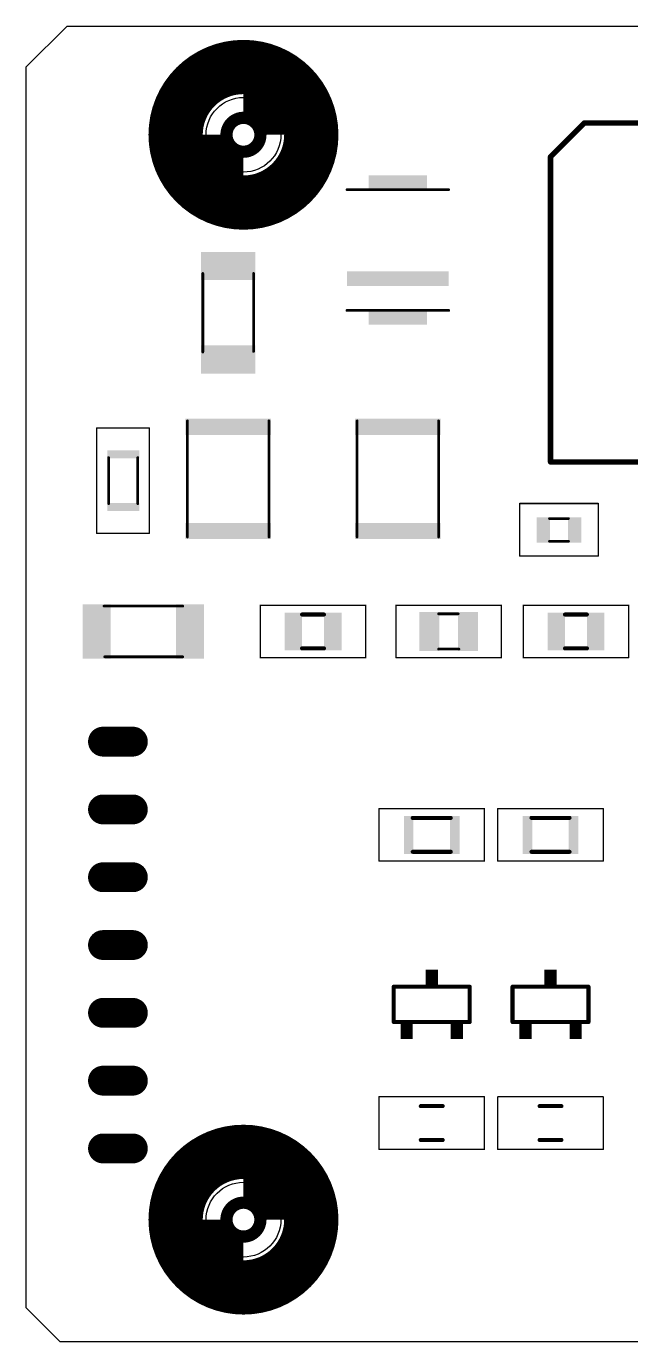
# Model space of a CAD drawing. Extents: x 2 to 118, y -4 to 52.
# Drawn here: x 2.03 to 24.65, y 2.79 to 52.07 of the extents above; entities that cross this region are included whole.
import ezdxf

# ---------------------------------------------------------------- set-up
doc = ezdxf.new("R2010")
doc.units = 0
for name, color, linetype in [('17', 110, 'CONTINUOUS'), ('20', 53, 'CONTINUOUS'), ('39', 12, 'CONTINUOUS'), ('41', 12, 'CONTINUOUS'), ('51', 253, 'CONTINUOUS')]:
    doc.layers.add(name, color=color, linetype=linetype)

# ---------------------------------------------------------------- blocks, each defined once
blk = doc.blocks.new('RECT')
blk.add_solid([(-0.5, -0.5), (0.5, -0.5), (-0.5, 0.5), (0.5, 0.5)])
blk = doc.blocks.new('LONGP100')
at = {"const_width": 1}
blk.add_lwpolyline([(-0.5, 0), (0.5, 0)], dxfattribs=at)
at = {"const_width": 0.5}
for points in [[(-0.5, 0.25, 1), (-0.5, -0.25)], [(0.5, -0.25, 1), (0.5, 0.25)]]:
    blk.add_lwpolyline(points, format="xyb", dxfattribs=at)

msp = doc.modelspace()

# ---------------------------------------------------------------- linework, layer by layer
at = {"layer": '20'}
for p, q in [((3.556, 52.07), (2.032, 50.546)), ((3.556, 52.07), (115.824, 52.07)), ((2.032, 4.064), (2.032, 50.546)), ((2.032, 4.064), (3.302, 2.794)), ((65.024, 2.794), (3.302, 2.794))]:
    msp.add_line(p, q, dxfattribs=at)
for centre in [(10.16, 48.006), (10.16, 7.366)]:
    msp.add_circle(centre, 1.4, dxfattribs=at)
at = {"layer": '39'}
for points, const_width in [([(10.16, 45.466, 1), (10.16, 50.546, 1), (10.16, 45.466)], 2.032), ([(4.6812, 37.025, 1), (4.6558, 37.025)], 0.0254), ([(4.6685, 37.0377, 1), (4.6685, 37.0123)], 0.0254), ([(6.6472, 37.025, 1), (6.6218, 37.025)], 0.0254), ([(6.6345, 37.0123, 1), (6.6345, 37.0377)], 0.0254), ([(20.5107, 34.1935, 1), (20.4853, 34.1935)], 0.0254), ([(20.498, 34.2062, 1), (20.498, 34.1808)], 0.0254), ([(23.4567, 34.1935, 1), (23.4313, 34.1935)], 0.0254), ([(23.444, 34.1808, 1), (23.444, 34.2062)], 0.0254), ([(4.6685, 33.0917, 1), (4.6685, 33.0663)], 0.0254), ([(4.6558, 33.079, 1), (4.6812, 33.079)], 0.0254), ([(6.6218, 33.079, 1), (6.6472, 33.079)], 0.0254), ([(6.6345, 33.0663, 1), (6.6345, 33.0917)], 0.0254), ([(20.498, 32.2402, 1), (20.498, 32.2148)], 0.0254), ([(20.4853, 32.2275, 1), (20.5107, 32.2275)], 0.0254), ([(23.4313, 32.2275, 1), (23.4567, 32.2275)], 0.0254), ([(23.444, 32.2148, 1), (23.444, 32.2402)], 0.0254), ([(10.8032, 30.3835, 1), (10.7778, 30.3835)], 0.0254), ([(10.7905, 30.3962, 1), (10.7905, 30.3708)], 0.0254), ([(14.7492, 30.3835, 1), (14.7238, 30.3835)], 0.0254), ([(14.7365, 30.3708, 1), (14.7365, 30.3962)], 0.0254), ([(15.8705, 30.3962, 1), (15.8705, 30.3708)], 0.0254), ([(15.8832, 30.3835, 1), (15.8578, 30.3835)], 0.0254), ([(19.8292, 30.3835, 1), (19.8038, 30.3835)], 0.0254), ([(19.8165, 30.3708, 1), (19.8165, 30.3962)], 0.0254), ([(20.6457, 30.3835, 1), (20.6203, 30.3835)], 0.0254), ([(20.633, 30.3962, 1), (20.633, 30.3708)], 0.0254), ([(24.5917, 30.3835, 1), (24.5663, 30.3835)], 0.0254), ([(24.579, 30.3708, 1), (24.579, 30.3962)], 0.0254), ([(10.7905, 28.4302, 1), (10.7905, 28.4048)], 0.0254), ([(10.7778, 28.4175, 1), (10.8032, 28.4175)], 0.0254), ([(14.7238, 28.4175, 1), (14.7492, 28.4175)], 0.0254), ([(14.7365, 28.4048, 1), (14.7365, 28.4302)], 0.0254), ([(15.8705, 28.4302, 1), (15.8705, 28.4048)], 0.0254), ([(15.8578, 28.4175, 1), (15.8832, 28.4175)], 0.0254), ([(19.8038, 28.4175, 1), (19.8292, 28.4175)], 0.0254), ([(19.8165, 28.4048, 1), (19.8165, 28.4302)], 0.0254), ([(20.633, 28.4302, 1), (20.633, 28.4048)], 0.0254), ([(20.6203, 28.4175, 1), (20.6457, 28.4175)], 0.0254), ([(24.5663, 28.4175, 1), (24.5917, 28.4175)], 0.0254), ([(24.579, 28.4048, 1), (24.579, 28.4302)], 0.0254), ([(15.2355, 22.7762, 1), (15.2355, 22.7508)], 0.0254), ([(15.2482, 22.7635, 1), (15.2228, 22.7635)], 0.0254), ([(19.1942, 22.7635, 1), (19.1688, 22.7635)], 0.0254), ([(19.1815, 22.7508, 1), (19.1815, 22.7762)], 0.0254), ([(19.6805, 22.7762, 1), (19.6805, 22.7508)], 0.0254), ([(19.6932, 22.7635, 1), (19.6678, 22.7635)], 0.0254), ([(23.6392, 22.7635, 1), (23.6138, 22.7635)], 0.0254), ([(23.6265, 22.7508, 1), (23.6265, 22.7762)], 0.0254), ([(15.2355, 20.8102, 1), (15.2355, 20.7848)], 0.0254), ([(15.2228, 20.7975, 1), (15.2482, 20.7975)], 0.0254), ([(19.1688, 20.7975, 1), (19.1942, 20.7975)], 0.0254), ([(19.1815, 20.7848, 1), (19.1815, 20.8102)], 0.0254), ([(19.6805, 20.8102, 1), (19.6805, 20.7848)], 0.0254), ([(19.6678, 20.7975, 1), (19.6932, 20.7975)], 0.0254), ([(23.6138, 20.7975, 1), (23.6392, 20.7975)], 0.0254), ([(23.6265, 20.7848, 1), (23.6265, 20.8102)], 0.0254), ([(15.2355, 11.9812, 1), (15.2355, 11.9558)], 0.0254), ([(15.2482, 11.9685, 1), (15.2228, 11.9685)], 0.0254), ([(19.1942, 11.9685, 1), (19.1688, 11.9685)], 0.0254), ([(19.1815, 11.9558, 1), (19.1815, 11.9812)], 0.0254), ([(19.6805, 11.9812, 1), (19.6805, 11.9558)], 0.0254), ([(19.6932, 11.9685, 1), (19.6678, 11.9685)], 0.0254), ([(23.6392, 11.9685, 1), (23.6138, 11.9685)], 0.0254), ([(23.6265, 11.9558, 1), (23.6265, 11.9812)], 0.0254), ([(10.16, 4.826, 1), (10.16, 9.906, 1), (10.16, 4.826)], 2.032), ([(15.2355, 10.0152, 1), (15.2355, 9.9898)], 0.0254), ([(15.2228, 10.0025, 1), (15.2482, 10.0025)], 0.0254), ([(19.1688, 10.0025, 1), (19.1942, 10.0025)], 0.0254), ([(19.1815, 9.9898, 1), (19.1815, 10.0152)], 0.0254), ([(19.6805, 10.0152, 1), (19.6805, 9.9898)], 0.0254), ([(19.6678, 10.0025, 1), (19.6932, 10.0025)], 0.0254), ([(23.6138, 10.0025, 1), (23.6392, 10.0025)], 0.0254), ([(23.6265, 9.9898, 1), (23.6265, 10.0152)], 0.0254)]:
    msp.add_lwpolyline(points, format="xyb", dxfattribs=dict(at, const_width=const_width))
at = {"layer": '39', "const_width": 0.0508}
for points in [[(4.6685, 33.079), (4.6685, 37.025)], [(4.6685, 37.025), (6.6345, 37.025)], [(6.6345, 37.025), (6.6345, 33.079)], [(20.498, 32.2275), (20.498, 34.1935)], [(20.498, 34.1935), (23.444, 34.1935)], [(23.444, 34.1935), (23.444, 32.2275)], [(6.6345, 33.079), (4.6685, 33.079)], [(23.444, 32.2275), (20.498, 32.2275)], [(10.7905, 28.4175), (10.7905, 30.3835)], [(10.7905, 30.3835), (14.7365, 30.3835)], [(14.7365, 30.3835), (14.7365, 28.4175)], [(15.8705, 30.3835), (19.8165, 30.3835)], [(15.8705, 28.4175), (15.8705, 30.3835)], [(19.8165, 30.3835), (19.8165, 28.4175)], [(20.633, 28.4175), (20.633, 30.3835)], [(20.633, 30.3835), (24.579, 30.3835)], [(24.579, 30.3835), (24.579, 28.4175)], [(14.7365, 28.4175), (10.7905, 28.4175)], [(19.8165, 28.4175), (15.8705, 28.4175)], [(24.579, 28.4175), (20.633, 28.4175)], [(15.2355, 22.7635), (19.1815, 22.7635)], [(15.2355, 20.7975), (15.2355, 22.7635)], [(19.1815, 22.7635), (19.1815, 20.7975)], [(19.6805, 22.7635), (23.6265, 22.7635)], [(19.6805, 20.7975), (19.6805, 22.7635)], [(23.6265, 22.7635), (23.6265, 20.7975)], [(19.1815, 20.7975), (15.2355, 20.7975)], [(23.6265, 20.7975), (19.6805, 20.7975)], [(15.2355, 11.9685), (19.1815, 11.9685)], [(15.2355, 10.0025), (15.2355, 11.9685)], [(19.1815, 11.9685), (19.1815, 10.0025)], [(19.6805, 11.9685), (23.6265, 11.9685)], [(19.6805, 10.0025), (19.6805, 11.9685)], [(23.6265, 11.9685), (23.6265, 10.0025)], [(19.1815, 10.0025), (15.2355, 10.0025)], [(23.6265, 10.0025), (19.6805, 10.0025)]]:
    msp.add_lwpolyline(points, dxfattribs=at)
at = {"layer": '41', "const_width": 2.032}
for points in [[(10.16, 45.466, 1), (10.16, 50.546, 1), (10.16, 45.466)], [(10.16, 4.826, 1), (10.16, 9.906, 1), (10.16, 4.826)]]:
    msp.add_lwpolyline(points, format="xyb", dxfattribs=at)
at = {"layer": '51'}
for points, const_width in [([(11.938, 48.006, 0.4142), (10.16, 49.784)], 2.286), ([(8.382, 48.006, 0.4142), (10.16, 46.228)], 2.286), ([(10.16, 47.371, 1), (10.16, 48.641, 1), (10.16, 47.371)], 0.4572), ([(22.9235, 48.5013, 1), (22.9235, 48.3997)], 0.1016), ([(22.9594, 48.4146, 1), (22.8876, 48.4864)], 0.1016), ([(21.7043, 47.1805, 1), (21.6027, 47.1805)], 0.1016), ([(21.6176, 47.2164, 1), (21.6894, 47.1446)], 0.1016), ([(14.0335, 45.974, 1), (14.0335, 45.9232)], 0.0508), ([(17.8435, 45.9232, 1), (17.8435, 45.974)], 0.0508), ([(8.6637, 42.8117, 1), (8.6129, 42.8117)], 0.0508), ([(10.5641, 42.8117, 1), (10.5133, 42.8117)], 0.0508), ([(14.0335, 41.4528, 1), (14.0335, 41.402)], 0.0508), ([(17.8435, 41.402, 1), (17.8435, 41.4528)], 0.0508), ([(10.5133, 39.8907, 1), (10.5641, 39.8907)], 0.0508), ([(8.6129, 39.8653, 1), (8.6637, 39.8653)], 0.0508), ([(8.0889, 37.2905, 1), (8.0381, 37.2905)], 0.0508), ([(11.1389, 37.2905, 1), (11.0881, 37.2905)], 0.0508), ([(14.4389, 37.2905, 1), (14.3881, 37.2905)], 0.0508), ([(17.4889, 37.2905, 1), (17.4381, 37.2905)], 0.0508), ([(5.1369, 35.916, 1), (5.0861, 35.916)], 0.0508), ([(6.2299, 35.916, 1), (6.1791, 35.916)], 0.0508), ([(21.6535, 35.8013, 1), (21.6535, 35.6997)], 0.1016), ([(21.6027, 35.7505, 1), (21.7043, 35.7505)], 0.1016), ([(5.0861, 34.188, 1), (5.1369, 34.188)], 0.0508), ([(6.1791, 34.188, 1), (6.2299, 34.188)], 0.0508), ([(21.615, 33.6549, 1), (21.615, 33.6041)], 0.0508), ([(22.327, 33.6041, 1), (22.327, 33.6549)], 0.0508), ([(8.0381, 32.9405, 1), (8.0889, 32.9405)], 0.0508), ([(11.0881, 32.9405, 1), (11.1389, 32.9405)], 0.0508), ([(14.3881, 32.9405, 1), (14.4389, 32.9405)], 0.0508), ([(17.4381, 32.9405, 1), (17.4889, 32.9405)], 0.0508), ([(21.615, 32.8039, 1), (21.615, 32.7531)], 0.0508), ([(22.327, 32.7531, 1), (22.327, 32.8039)], 0.0508), ([(4.9403, 30.3761, 1), (4.9403, 30.3253)], 0.0508), ([(7.8867, 30.3253, 1), (7.8867, 30.3761)], 0.0508), ([(12.3535, 30.0736, 1), (12.3535, 29.9974)], 0.0762), ([(13.1735, 29.9974, 1), (13.1735, 30.0736)], 0.0762), ([(17.4625, 30.0859, 1), (17.4625, 30.0351)], 0.0508), ([(18.1995, 30.0351, 1), (18.1995, 30.0859)], 0.0508), ([(22.196, 30.0736, 1), (22.196, 29.9974)], 0.0762), ([(23.016, 29.9974, 1), (23.016, 30.0736)], 0.0762), ([(12.3535, 28.8036, 1), (12.3535, 28.7274)], 0.0762), ([(13.1735, 28.7274, 1), (13.1735, 28.8036)], 0.0762), ([(17.4625, 28.7659, 1), (17.4625, 28.7151)], 0.0508), ([(18.2245, 28.7151, 1), (18.2245, 28.7659)], 0.0508), ([(22.196, 28.8036, 1), (22.196, 28.7274)], 0.0762), ([(23.016, 28.7274, 1), (23.016, 28.8036)], 0.0762), ([(4.9657, 28.4757, 1), (4.9657, 28.4249)], 0.0508), ([(7.8867, 28.4249, 1), (7.8867, 28.4757)], 0.0508), ([(16.4973, 22.4536, 1), (16.4973, 22.3774)], 0.0762), ([(17.9197, 22.3774, 1), (17.9197, 22.4536)], 0.0762), ([(20.9423, 22.4536, 1), (20.9423, 22.3774)], 0.0762), ([(22.3647, 22.3774, 1), (22.3647, 22.4536)], 0.0762), ([(16.4973, 21.1836, 1), (16.4973, 21.1074)], 0.0762), ([(17.9197, 21.1074, 1), (17.9197, 21.1836)], 0.0762), ([(20.9423, 21.1836, 1), (20.9423, 21.1074)], 0.0762), ([(22.3647, 21.1074, 1), (22.3647, 21.1836)], 0.0762), ([(15.8242, 16.0909, 1), (15.748, 16.0909)], 0.0762), ([(15.7861, 16.129, 1), (15.7861, 16.0528)], 0.0762), ([(18.669, 16.0909, 1), (18.5928, 16.0909)], 0.0762), ([(18.6309, 16.0528, 1), (18.6309, 16.129)], 0.0762), ([(20.2692, 16.0909, 1), (20.193, 16.0909)], 0.0762), ([(20.2311, 16.129, 1), (20.2311, 16.0528)], 0.0762), ([(23.114, 16.0909, 1), (23.0378, 16.0909)], 0.0762), ([(23.0759, 16.0528, 1), (23.0759, 16.129)], 0.0762), ([(15.7861, 14.8082, 1), (15.7861, 14.732)], 0.0762), ([(15.748, 14.7701, 1), (15.8242, 14.7701)], 0.0762), ([(18.5928, 14.7701, 1), (18.669, 14.7701)], 0.0762), ([(18.6309, 14.732, 1), (18.6309, 14.8082)], 0.0762), ([(20.2311, 14.8082, 1), (20.2311, 14.732)], 0.0762), ([(20.193, 14.7701, 1), (20.2692, 14.7701)], 0.0762), ([(23.0378, 14.7701, 1), (23.114, 14.7701)], 0.0762), ([(23.0759, 14.732, 1), (23.0759, 14.8082)], 0.0762), ([(16.7985, 11.6586, 1), (16.7985, 11.5824)], 0.0762), ([(17.6185, 11.5824, 1), (17.6185, 11.6586)], 0.0762), ([(21.2435, 11.6586, 1), (21.2435, 11.5824)], 0.0762), ([(22.0635, 11.5824, 1), (22.0635, 11.6586)], 0.0762), ([(16.7985, 10.3886, 1), (16.7985, 10.3124)], 0.0762), ([(17.6185, 10.3124, 1), (17.6185, 10.3886)], 0.0762), ([(21.2435, 10.3886, 1), (21.2435, 10.3124)], 0.0762), ([(22.0635, 10.3124, 1), (22.0635, 10.3886)], 0.0762), ([(11.938, 7.366, 0.4142), (10.16, 9.144)], 2.286), ([(8.382, 7.366, 0.4142), (10.16, 5.588)], 2.286), ([(10.16, 6.731, 1), (10.16, 8.001, 1), (10.16, 6.731)], 0.4572)]:
    msp.add_lwpolyline(points, format="xyb", dxfattribs=dict(at, const_width=const_width))
for points, const_width in [([(21.6535, 47.1805), (22.9235, 48.4505)], 0.2032), ([(22.9235, 48.4505), (34.3535, 48.4505)], 0.2032), ([(21.6535, 35.7505), (21.6535, 47.1805)], 0.2032), ([(17.8435, 45.9486), (14.0335, 45.9486)], 0.1016), ([(8.6383, 39.8653), (8.6383, 42.8117)], 0.1016), ([(10.5387, 39.8907), (10.5387, 42.8117)], 0.1016), ([(17.8435, 41.4274), (14.0335, 41.4274)], 0.1016), ([(8.0635, 32.9405), (8.0635, 37.2905)], 0.1016), ([(11.1135, 37.2905), (11.1135, 32.9405)], 0.1016), ([(14.4135, 32.9405), (14.4135, 37.2905)], 0.1016), ([(17.4635, 37.2905), (17.4635, 32.9405)], 0.1016), ([(5.1115, 34.188), (5.1115, 35.916)], 0.1016), ([(6.2045, 34.188), (6.2045, 35.916)], 0.1016), ([(33.0835, 35.7505), (21.6535, 35.7505)], 0.2032), ([(22.327, 33.6295), (21.615, 33.6295)], 0.1016), ([(22.327, 32.7785), (21.615, 32.7785)], 0.1016), ([(4.9403, 30.3507), (7.8867, 30.3507)], 0.1016), ([(13.1735, 30.0355), (12.3535, 30.0355)], 0.1524), ([(18.1995, 30.0605), (17.4625, 30.0605)], 0.1016), ([(23.016, 30.0355), (22.196, 30.0355)], 0.1524), ([(13.1735, 28.7655), (12.3535, 28.7655)], 0.1524), ([(18.2245, 28.7405), (17.4625, 28.7405)], 0.1016), ([(23.016, 28.7655), (22.196, 28.7655)], 0.1524), ([(4.9657, 28.4503), (7.8867, 28.4503)], 0.1016), ([(17.9197, 22.4155), (16.4973, 22.4155)], 0.1524), ([(20.9423, 22.4155), (22.3647, 22.4155)], 0.1524), ([(17.9197, 21.1455), (16.4973, 21.1455)], 0.1524), ([(20.9423, 21.1455), (22.3647, 21.1455)], 0.1524), ([(15.7861, 14.7701), (15.7861, 16.0909)], 0.1524), ([(15.7861, 16.0909), (18.6309, 16.0909)], 0.1524), ([(18.6309, 16.0909), (18.6309, 14.7701)], 0.1524), ([(20.2311, 14.7701), (20.2311, 16.0909)], 0.1524), ([(20.2311, 16.0909), (23.0759, 16.0909)], 0.1524), ([(23.0759, 16.0909), (23.0759, 14.7701)], 0.1524), ([(18.6309, 14.7701), (15.7861, 14.7701)], 0.1524), ([(23.0759, 14.7701), (20.2311, 14.7701)], 0.1524), ([(16.7985, 11.6205), (17.6185, 11.6205)], 0.1524), ([(21.2435, 11.6205), (22.0635, 11.6205)], 0.1524), ([(16.7985, 10.3505), (17.6185, 10.3505)], 0.1524), ([(21.2435, 10.3505), (22.0635, 10.3505)], 0.1524)]:
    msp.add_lwpolyline(points, dxfattribs=dict(at, const_width=const_width))

# ---------------------------------------------------------------- block references
at = {"layer": '17', "xscale": 1.1176, "yscale": 1.1176}
for p in [(5.461, 25.273), (5.461, 25.273), (5.461, 22.733), (5.461, 22.733), (5.461, 20.193), (5.461, 20.193), (5.461, 17.653), (5.461, 17.653), (5.461, 15.113), (5.461, 15.113), (5.461, 12.573), (5.461, 12.573), (5.461, 10.033), (5.461, 10.033)]:
    msp.add_blockref('LONGP100', p, dxfattribs=at)
at = {"layer": '51'}
for p, xscale, yscale, rotation in [((15.9385, 46.2153), 0.5334, 2.1844, 90), ((9.5885, 43.0885), 1.05, 2.03, 90), ((15.9385, 42.613), 0.55, 3.8, 90), ((15.9385, 41.1607), 0.5334, 2.1844, 90), ((9.5885, 39.5885), 1.05, 2.03, 90), ((9.5885, 37.0655), 0.6, 3.2, 270), ((15.9385, 37.0655), 0.6, 3.2, 270), ((5.6612, 36.0402), 0.3, 1.1999, 90), ((5.6612, 34.059), 0.3, 1.1999, 90), ((21.3908, 33.2054), 0.5001, 0.95, 180), ((22.5592, 33.2054), 0.5001, 0.95, 180), ((9.5885, 33.1655), 0.6, 3.2, 270), ((15.9385, 33.1655), 0.6, 3.2, 270), ((12.0321, 29.399), 0.65, 1.4, 180), ((13.5053, 29.399), 0.65, 1.4, 180), ((17.1129, 29.3994), 0.7501, 1.4501, 180), ((18.5607, 29.3994), 0.7501, 1.4501, 180), ((21.8746, 29.399), 0.65, 1.4, 180), ((23.3478, 29.399), 0.65, 1.4, 180), ((5.461, 25.273), 0.508, 0.508, 270), ((5.461, 22.733), 0.508, 0.508, 270), ((20.7899, 21.7805), 0.3556, 1.4224, 180), ((22.5171, 21.7805), 0.3556, 1.4224, 180), ((5.461, 20.193), 0.508, 0.508, 270), ((5.461, 17.653), 0.508, 0.508, 270), ((5.461, 15.113), 0.508, 0.508, 270), ((5.461, 12.573), 0.508, 0.508, 270), ((5.461, 10.033), 0.508, 0.508, 270)]:
    msp.add_blockref('RECT', p, dxfattribs=dict(at, xscale=xscale, yscale=yscale, rotation=rotation))
for p, xscale, yscale in [((4.6635, 29.4005), 1.05, 2.03), ((8.1635, 29.4005), 1.05, 2.03), ((16.3449, 21.7805), 0.3556, 1.4224), ((18.0721, 21.7805), 0.3556, 1.4224), ((17.2085, 16.4338), 0.4572, 0.5842), ((21.6535, 16.4338), 0.4572, 0.5842), ((16.2687, 14.4272), 0.4572, 0.5842), ((18.1483, 14.4272), 0.4572, 0.5842), ((20.7137, 14.4272), 0.4572, 0.5842), ((22.5933, 14.4272), 0.4572, 0.5842)]:
    msp.add_blockref('RECT', p, dxfattribs=dict(at, xscale=xscale, yscale=yscale))

doc.saveas('drawing.dxf')
